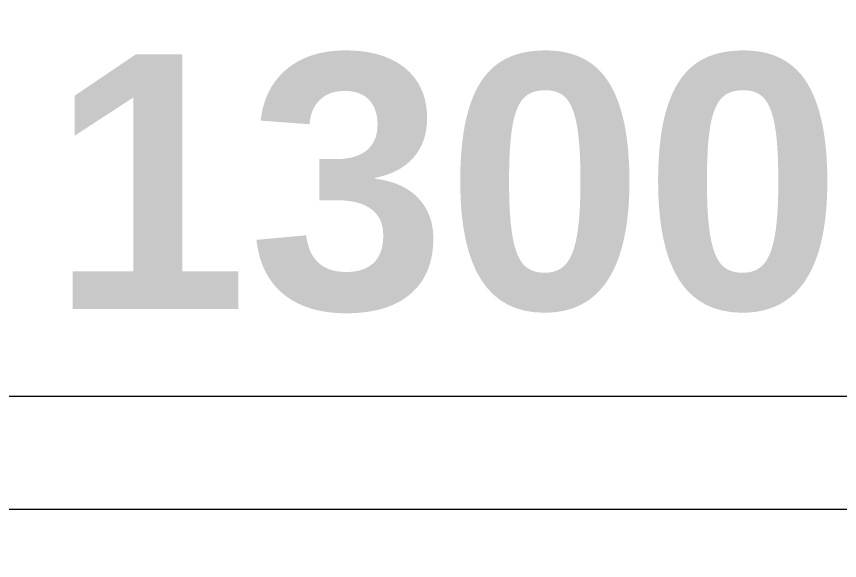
# Model space of a CAD drawing. Header units: inches. Extents: x 22 to 382261, y 22 to 371281.
# Drawn here: x 146038 to 146913, y 205703 to 206281 of the extents above; entities that cross this region are included whole.
import ezdxf

# ---------------------------------------------------------------- set-up
doc = ezdxf.new("R2010")
doc.units = ezdxf.units.IN
doc.header["$MEASUREMENT"] = 0
doc.layers.add('A-ANNO-DIMS', color=211, linetype='Continuous', lineweight=9)
doc.layers.add('A-FLOR', color=192, linetype='Continuous', lineweight=9)
doc.styles.add('Arial_B_2', font='arialbd.ttf', dxfattribs={"height": 270.833333})
doc.dimstyles.new('2_2', dxfattribs={"dimscale": 304.8, "dimtxt": 267.818092, "dimasz": 0.227865, "dimexe": 1.377953, "dimexo": 0.0625, "dimgap": 0.287073, "dimtad": 1, "dimdec": 0, "dimzin": 0, "dimdsep": 46, "dimtxsty": 'Arial_B_2', "dimblk1": 'OBLIQUE', "dimblk2": 'OBLIQUE', "dimsah": 1, "dimcen": 0.09, "dimdle": 0.574147, "dimazin": 0, "dimtfac": 1, "dimtdec": 4, "dimtix": 1, "dimtmove": 0, "dimatfit": 3, "dimfxl": 0.574147, "dimfxlon": 1, "dimtvp": 1, "dimtolj": 1, "dimtzin": 0, "dimlwd": 18, "dimlwe": 18, "dimarcsym": 2})

# ---------------------------------------------------------------- blocks, each defined once
blk = doc.blocks.new('_Oblique')
at = {"color": 0, "linetype": 'ByBlock', "lineweight": -2}
blk.add_line((-0.5, -0.5), (0.5, 0.5), dxfattribs=at)
blk = doc.blocks.new('*D4820')
at = {"layer": 'A-ANNO-DIMS', "color": 0, "lineweight": 18, "transparency": 16777216}
for p, q in [((145845.21, 205968.07), (145845.21, 205457.12)), ((147145.21, 205968.07), (147145.21, 205457.12)), ((145670.21, 205877.12), (147320.21, 205877.12))]:
    blk.add_line(p, q, dxfattribs=at)
at = {"layer": 'Defpoints', "color": 0, "transparency": 16777216}
for p in [(145845.21, 205987.12), (147145.21, 205987.12), (147145.21, 205877.12)]:
    blk.add_point(p, dxfattribs=at)
at = {"layer": 'A-ANNO-DIMS', "color": 0, "lineweight": 18, "transparency": 16777216, "xscale": 69.45312499999999, "yscale": 69.45312499999999, "zscale": 69.45312499999999, "rotation": 180}
blk.add_blockref('_Oblique', (145845.21, 205877.12), dxfattribs=at)
at = {"layer": 'A-ANNO-DIMS', "color": 0, "lineweight": 18, "transparency": 16777216, "xscale": 69.45312499999999, "yscale": 69.45312499999999, "zscale": 69.45312499999999}
blk.add_blockref('_Oblique', (147145.21, 205877.12), dxfattribs=at)
at = {"layer": 'A-ANNO-DIMS', "color": 0, "lineweight": 18, "transparency": 16777216, "insert": (146495.21, 206102.9), "char_height": 270.833, "width": 615.6537, "attachment_point": 5, "style": 'Arial_B_2'}
blk.add_mtext('\\A1;1300', dxfattribs=at)

msp = doc.modelspace()

# ---------------------------------------------------------------- linework, layer by layer
at = {"layer": 'A-FLOR'}
msp.add_line((151657.88, 205756.78), (141332.54, 205756.78), dxfattribs=at)

# ---------------------------------------------------------------- dimensions: what is measured, and where the dimension line sits
at = {"layer": 'A-ANNO-DIMS', "lineweight": 18}
dim = msp.add_linear_dim(base=(147145.21, 205877.12), p1=(145845.21, 205987.12), p2=(147145.21, 205987.12), dimstyle='2_2', override={"dimpost": '<>', "dimfxl": 1300}, dxfattribs=at)
dim.commit()
dim.dimension.update_dxf_attribs({"geometry": '*D4820', "text_midpoint": (146495.21, 206102.9)})

doc.saveas('drawing.dxf')
